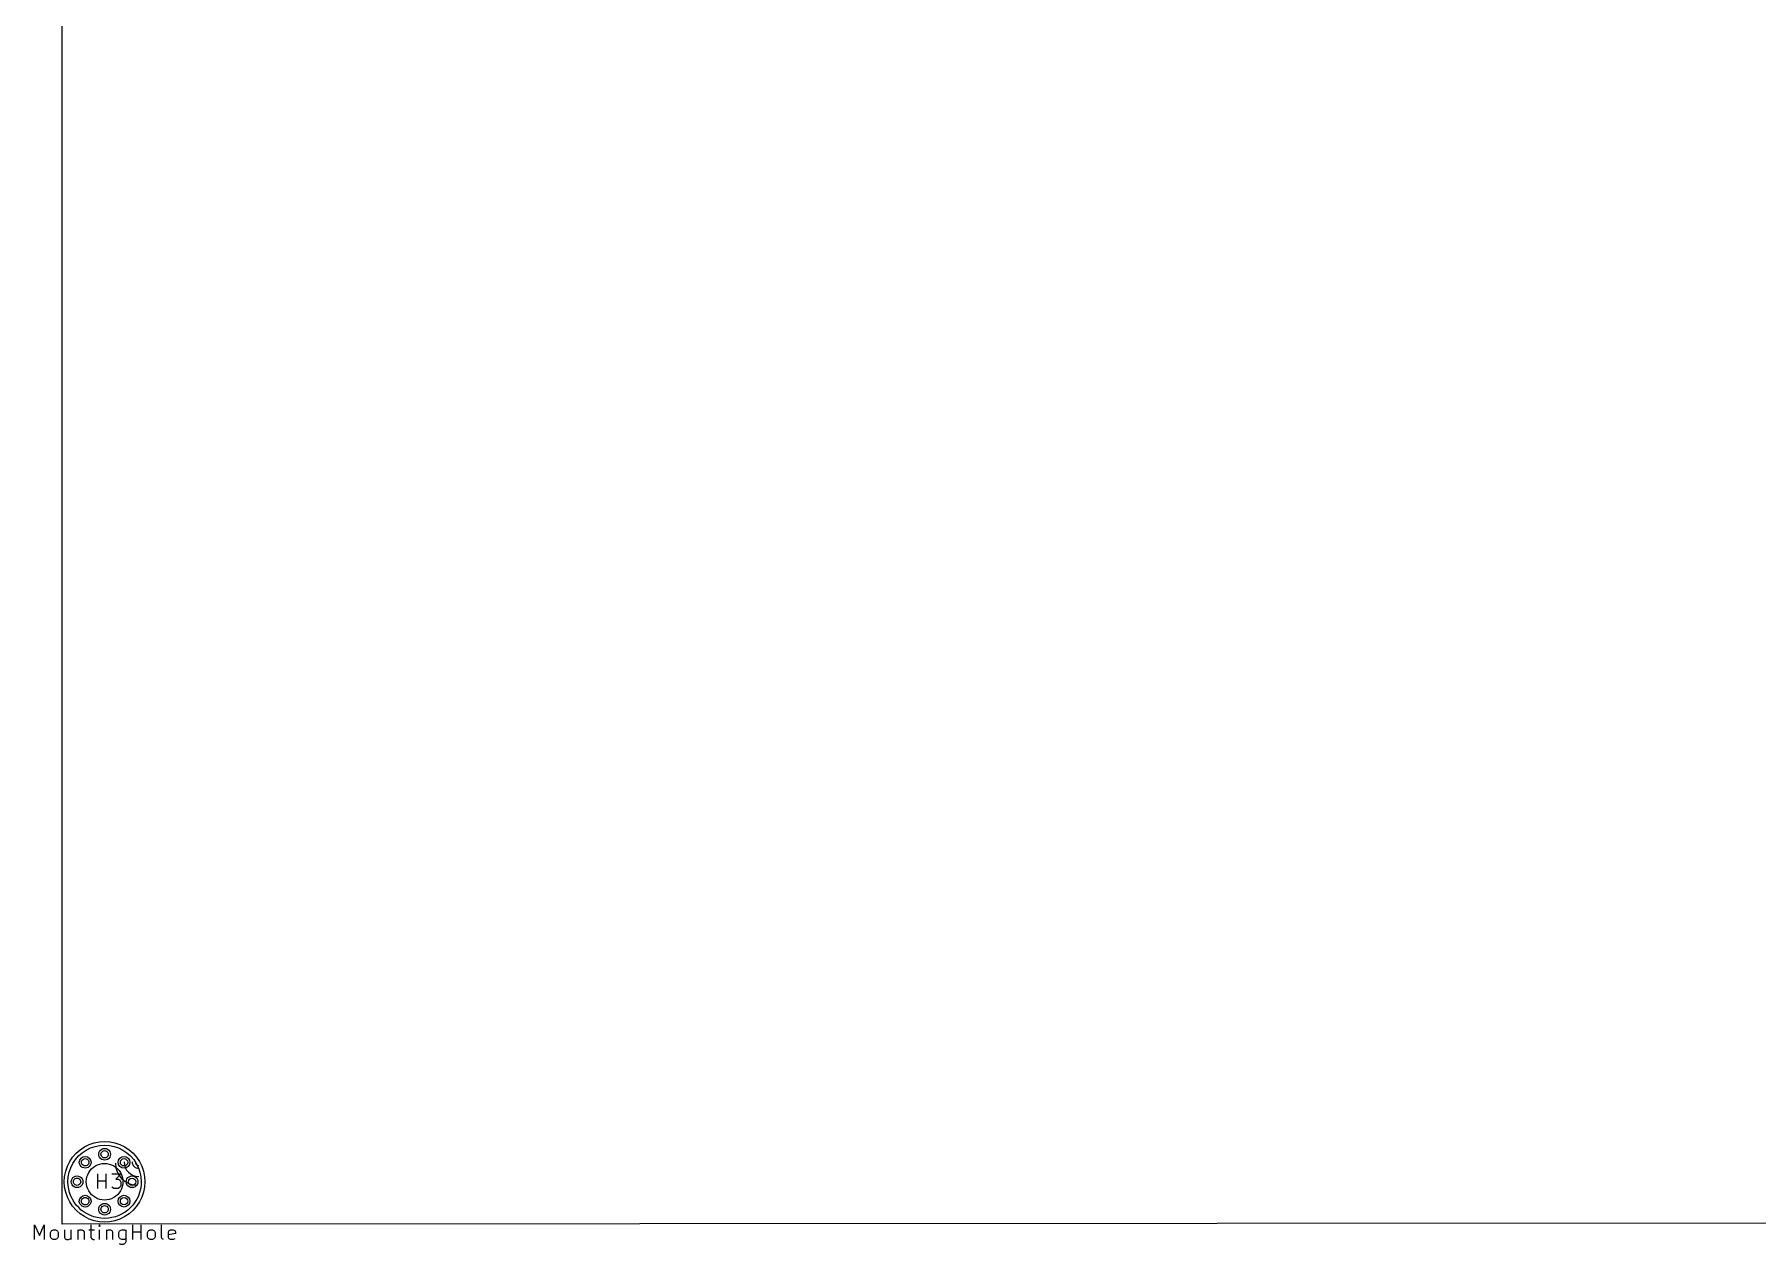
# Model space of a CAD drawing. Extents: x 0 to 235, y -164 to 2.
# Drawn here: x 0.3 to 117.9, y -163.6 to -81 of the extents above; entities that cross this region are included whole.
import ezdxf

# ---------------------------------------------------------------- set-up
doc = ezdxf.new("R2010")
doc.units = 0
doc.layers.get('0').update_dxf_attribs({"linetype": 'CONTINUOUS'})

msp = doc.modelspace()

# ---------------------------------------------------------------- linework, layer by layer
at = {"color": 7}
for p, q in [((2.20726, -162.210069), (2.20726, -0.208869)), ((5.348821, -157.450109), (5.348821, -157.450109)), ((5.348821, -157.450109), (5.348821, -157.450109)), ((5.498821, -157.450109), (5.498821, -157.450109)), ((5.498821, -157.450109), (5.498821, -157.450109)), ((5.498821, -157.450109), (5.498821, -157.450109)), ((5.498821, -157.450109), (5.498821, -157.450109)), ((4.022992, -157.999257), (4.022992, -157.999257)), ((4.022992, -157.999257), (4.022992, -157.999257)), ((4.172991, -157.999257), (4.172991, -157.999257)), ((4.172991, -157.999257), (4.172991, -157.999257)), ((4.172991, -157.999257), (4.172991, -157.999257)), ((4.172991, -157.999257), (4.172991, -157.999257)), ((6.674625, -157.999257), (6.674625, -157.999257)), ((6.674625, -157.999257), (6.674625, -157.999257)), ((6.824624, -157.999257), (6.824624, -157.999257)), ((6.824624, -157.999257), (6.824624, -157.999257)), ((6.824624, -157.999257), (6.824624, -157.999257)), ((6.824624, -157.999257), (6.824624, -157.999257)), ((3.473819, -159.325137), (3.473819, -159.325137)), ((3.473819, -159.325137), (3.473819, -159.325137)), ((3.623818, -159.325137), (3.623818, -159.325137)), ((3.623818, -159.325137), (3.623818, -159.325137)), ((3.623818, -159.325137), (3.623818, -159.325137)), ((3.623818, -159.325137), (3.623818, -159.325137)), ((4.6355, -159.776749), (4.6355, -158.775989)), ((4.6355, -159.253509), (5.207, -159.253509)), ((5.207, -159.776749), (5.207, -158.775989)), ((5.588, -158.775989), (6.20776, -158.775989)), ((5.63626, -159.728489), (5.588, -159.680229)), ((5.73024, -159.776749), (5.63626, -159.728489)), ((6.01726, -159.776749), (5.73024, -159.776749)), ((6.20776, -158.775989), (5.87248, -159.156989)), ((5.87248, -159.156989), (6.01726, -159.156989)), ((6.01726, -159.156989), (6.11124, -159.205249)), ((6.11124, -159.728489), (6.01726, -159.776749)), ((6.11124, -159.205249), (6.1595, -159.253509)), ((6.1595, -159.680229), (6.11124, -159.728489)), ((6.1595, -159.253509), (6.20776, -159.347489)), ((6.20776, -159.586249), (6.1595, -159.680229)), ((6.20776, -159.347489), (6.20776, -159.586249)), ((6.348821, -159.325137), (6.348821, -159.325137)), ((6.348821, -159.325137), (6.348821, -159.325137)), ((7.223799, -159.325137), (7.223799, -159.325137)), ((7.223799, -159.325137), (7.223799, -159.325137)), ((7.373798, -159.325137), (7.373798, -159.325137)), ((7.373798, -159.325137), (7.373798, -159.325137)), ((7.373798, -159.325137), (7.373798, -159.325137)), ((7.373798, -159.325137), (7.373798, -159.325137)), ((7.598821, -159.325137), (7.598821, -159.325137)), ((7.598821, -159.325137), (7.598821, -159.325137)), ((7.598821, -159.325137), (7.598821, -159.325137)), ((7.598821, -159.325137), (7.598821, -159.325137)), ((7.598821, -159.325137), (7.598821, -159.325137)), ((7.848829, -159.325137), (7.848829, -159.325137)), ((4.022992, -160.651017), (4.022992, -160.651017)), ((4.022992, -160.651017), (4.022992, -160.651017)), ((4.172991, -160.651017), (4.172991, -160.651017)), ((4.172991, -160.651017), (4.172991, -160.651017)), ((4.172991, -160.651017), (4.172991, -160.651017)), ((4.172991, -160.651017), (4.172991, -160.651017)), ((6.674625, -160.651017), (6.674625, -160.651017)), ((6.674625, -160.651017), (6.674625, -160.651017)), ((6.824624, -160.651017), (6.824624, -160.651017)), ((6.824624, -160.651017), (6.824624, -160.651017)), ((6.824624, -160.651017), (6.824624, -160.651017)), ((6.824624, -160.651017), (6.824624, -160.651017)), ((233.50728, -162.111009), (2.20726, -162.210069)), ((5.348821, -161.200165), (5.348821, -161.200165)), ((5.348821, -161.200165), (5.348821, -161.200165)), ((5.498821, -161.200165), (5.498821, -161.200165)), ((5.498821, -161.200165), (5.498821, -161.200165)), ((5.498821, -161.200165), (5.498821, -161.200165)), ((5.498821, -161.200165), (5.498821, -161.200165)), ((0.31242, -163.276869), (0.31242, -162.276109)), ((0.31242, -162.276109), (0.64516, -162.989849)), ((0.64516, -162.989849), (0.9779, -162.276109)), ((0.9779, -162.276109), (0.9779, -163.276869)), ((1.40716, -162.799349), (1.45542, -162.705369)), ((1.40716, -163.086369), (1.40716, -162.799349)), ((1.45542, -163.180349), (1.40716, -163.086369)), ((1.45542, -162.705369), (1.50114, -162.657109)), ((1.50114, -163.228609), (1.45542, -163.180349)), ((1.50114, -162.657109), (1.59766, -162.608849)), ((1.59766, -163.276869), (1.50114, -163.228609)), ((1.59766, -162.608849), (1.7399, -162.608849)), ((1.7399, -163.276869), (1.59766, -163.276869)), ((1.7399, -162.608849), (1.83642, -162.657109)), ((1.83642, -163.228609), (1.7399, -163.276869)), ((1.83642, -162.657109), (1.88214, -162.705369)), ((1.88214, -163.180349), (1.83642, -163.228609)), ((1.88214, -162.705369), (1.9304, -162.799349)), ((1.9304, -163.086369), (1.88214, -163.180349)), ((1.9304, -162.799349), (1.9304, -163.086369)), ((2.35966, -162.608849), (2.35966, -163.132089)), ((2.35966, -163.132089), (2.40792, -163.228609)), ((2.40792, -163.228609), (2.5019, -163.276869)), ((2.5019, -163.276869), (2.64414, -163.276869)), ((2.64414, -163.276869), (2.74066, -163.228609)), ((2.74066, -163.228609), (2.78892, -163.180349)), ((2.78892, -162.608849), (2.78892, -163.276869)), ((3.2639, -162.608849), (3.2639, -163.276869)), ((3.2639, -162.705369), (3.31216, -162.657109)), ((3.31216, -162.657109), (3.40614, -162.608849)), ((3.40614, -162.608849), (3.55092, -162.608849)), ((3.55092, -162.608849), (3.6449, -162.657109)), ((3.6449, -162.657109), (3.69316, -162.753629)), ((3.69316, -162.753629), (3.69316, -163.276869)), ((4.0259, -162.608849), (4.4069, -162.608849)), ((4.16814, -162.276109), (4.16814, -163.132089)), ((4.16814, -163.132089), (4.2164, -163.228609)), ((4.2164, -163.228609), (4.31292, -163.276869)), ((4.31292, -163.276869), (4.4069, -163.276869)), ((4.73964, -162.276109), (4.69392, -162.324369)), ((4.69392, -162.324369), (4.73964, -162.372629)), ((4.7879, -162.324369), (4.73964, -162.276109)), ((4.73964, -162.276109), (4.73964, -162.372629)), ((4.73964, -162.372629), (4.7879, -162.324369)), ((4.73964, -163.276869), (4.73964, -162.608849)), ((5.21716, -162.608849), (5.21716, -163.276869)), ((5.21716, -162.705369), (5.26542, -162.657109)), ((5.26542, -162.657109), (5.3594, -162.608849)), ((5.3594, -162.608849), (5.50164, -162.608849)), ((5.50164, -162.608849), (5.59816, -162.657109)), ((5.59816, -162.657109), (5.64642, -162.753629)), ((5.64642, -162.753629), (5.64642, -163.276869)), ((6.07314, -162.799349), (6.1214, -162.705369)), ((6.07314, -163.086369), (6.07314, -162.799349)), ((6.1214, -163.180349), (6.07314, -163.086369)), ((6.1214, -162.705369), (6.16966, -162.657109)), ((6.16966, -163.228609), (6.1214, -163.180349)), ((6.16966, -162.657109), (6.26364, -162.608849)), ((6.26364, -163.276869), (6.16966, -163.228609)), ((6.26364, -162.608849), (6.45414, -162.608849)), ((6.45414, -163.276869), (6.26364, -163.276869)), ((6.45414, -162.608849), (6.55066, -162.657109)), ((6.55066, -163.228609), (6.45414, -163.276869)), ((6.55066, -163.419109), (6.5024, -163.513089)), ((6.55066, -162.608849), (6.55066, -163.419109)), ((7.02564, -163.276869), (7.02564, -162.276109)), ((7.02564, -162.753629), (7.59714, -162.753629)), ((7.59714, -163.276869), (7.59714, -162.276109)), ((8.0264, -162.799349), (8.07466, -162.705369)), ((8.0264, -163.086369), (8.0264, -162.799349)), ((8.07466, -163.180349), (8.0264, -163.086369)), ((8.07466, -162.705369), (8.12038, -162.657109)), ((8.12038, -163.228609), (8.07466, -163.180349)), ((8.12038, -162.657109), (8.2169, -162.608849)), ((8.2169, -163.276869), (8.12038, -163.228609)), ((8.2169, -162.608849), (8.35914, -162.608849)), ((8.35914, -163.276869), (8.2169, -163.276869)), ((8.35914, -162.608849), (8.45566, -162.657109)), ((8.45566, -163.228609), (8.35914, -163.276869)), ((8.45566, -162.657109), (8.50138, -162.705369)), ((8.50138, -163.180349), (8.45566, -163.228609)), ((8.50138, -162.705369), (8.54964, -162.799349)), ((8.54964, -163.086369), (8.50138, -163.180349)), ((8.54964, -162.799349), (8.54964, -163.086369)), ((8.9789, -163.132089), (8.9789, -162.276109)), ((9.02716, -163.228609), (8.9789, -163.132089)), ((9.12114, -163.276869), (9.02716, -163.228609)), ((9.45388, -162.753629), (9.50214, -162.657109)), ((9.45388, -163.132089), (9.45388, -162.753629)), ((9.9314, -162.847609), (9.45388, -162.944129)), ((9.50214, -163.228609), (9.45388, -163.132089)), ((9.50214, -162.657109), (9.59866, -162.608849)), ((9.59866, -163.276869), (9.50214, -163.228609)), ((9.59866, -162.608849), (9.78916, -162.608849)), ((9.78916, -163.276869), (9.59866, -163.276869)), ((9.78916, -162.608849), (9.88314, -162.657109)), ((9.88314, -163.228609), (9.78916, -163.276869)), ((9.88314, -162.657109), (9.9314, -162.753629)), ((9.9314, -162.753629), (9.9314, -162.847609)), ((6.21538, -163.609609), (6.1214, -163.561349)), ((6.36016, -163.609609), (6.21538, -163.609609)), ((6.45414, -163.561349), (6.36016, -163.609609)), ((6.5024, -163.513089), (6.45414, -163.561349))]:
    msp.add_line(p, q, dxfattribs=at)
for points in [[(2.348814, -159.325137), (2.348814, -158.342654), (2.872963, -157.434803), (3.723818, -156.943561)], [(2.598821, -159.325137), (2.598821, -158.431973), (3.075319, -157.606656), (3.848821, -157.160074)], [(2.598821, -159.325137), (2.598821, -158.431973), (3.075319, -157.606656), (3.848821, -157.160074)], [(2.598821, -159.325137), (2.598821, -158.431973), (3.075319, -157.606656), (3.848821, -157.160074)], [(2.598821, -159.325137), (2.598821, -158.431973), (3.075319, -157.606656), (3.848821, -157.160074)], [(2.598821, -159.325137), (2.598821, -158.431973), (3.075319, -157.606656), (3.848821, -157.160074)], [(3.723818, -156.943561), (4.574673, -156.45232), (5.62297, -156.45232), (6.473825, -156.943561)], [(3.848821, -157.160074), (4.622324, -156.713492), (5.575319, -156.713492), (6.348821, -157.160074)], [(3.848821, -157.160074), (4.622324, -156.713492), (5.575319, -156.713492), (6.348821, -157.160074)], [(3.848821, -157.160074), (4.622324, -156.713492), (5.575319, -156.713492), (6.348821, -157.160074)], [(3.848821, -157.160074), (4.622324, -156.713492), (5.575319, -156.713492), (6.348821, -157.160074)], [(3.848821, -157.160074), (4.622324, -156.713492), (5.575319, -156.713492), (6.348821, -157.160074)], [(4.698822, -157.450109), (4.698822, -157.307203), (4.775062, -157.175153), (4.898822, -157.1037)], [(4.698822, -157.450109), (4.698822, -157.307203), (4.775062, -157.175153), (4.898822, -157.1037)], [(4.698822, -157.450109), (4.698822, -157.307203), (4.775062, -157.175153), (4.898822, -157.1037)], [(4.698822, -157.450109), (4.698822, -157.307203), (4.775062, -157.175153), (4.898822, -157.1037)], [(4.898822, -157.796519), (4.775062, -157.725066), (4.698822, -157.593015), (4.698822, -157.450109)], [(4.898822, -157.796519), (4.775062, -157.725066), (4.698822, -157.593015), (4.698822, -157.450109)], [(4.898822, -157.796519), (4.775062, -157.725066), (4.698822, -157.593015), (4.698822, -157.450109)], [(4.898822, -157.796519), (4.775062, -157.725066), (4.698822, -157.593015), (4.698822, -157.450109)], [(4.848821, -157.450109), (4.848821, -157.360793), (4.896471, -157.278261), (4.973821, -157.233603)], [(4.848821, -157.450109), (4.848821, -157.360793), (4.896471, -157.278261), (4.973821, -157.233603)], [(4.973821, -157.666616), (4.896471, -157.621957), (4.848821, -157.539426), (4.848821, -157.450109)], [(4.973821, -157.666616), (4.896471, -157.621957), (4.848821, -157.539426), (4.848821, -157.450109)], [(4.898822, -157.1037), (5.022582, -157.032247), (5.175061, -157.032247), (5.298821, -157.1037)], [(4.898822, -157.1037), (5.022582, -157.032247), (5.175061, -157.032247), (5.298821, -157.1037)], [(4.898822, -157.1037), (5.022582, -157.032247), (5.175061, -157.032247), (5.298821, -157.1037)], [(4.898822, -157.1037), (5.022582, -157.032247), (5.175061, -157.032247), (5.298821, -157.1037)], [(4.973821, -157.233603), (5.051172, -157.188945), (5.146471, -157.188945), (5.223821, -157.233603)], [(4.973821, -157.233603), (5.051172, -157.188945), (5.146471, -157.188945), (5.223821, -157.233603)], [(5.223821, -157.233603), (5.301172, -157.278261), (5.348821, -157.360793), (5.348821, -157.450109)], [(5.223821, -157.233603), (5.301172, -157.278261), (5.348821, -157.360793), (5.348821, -157.450109)], [(5.348821, -157.450109), (5.348821, -157.539426), (5.301172, -157.621957), (5.223821, -157.666616)], [(5.348821, -157.450109), (5.348821, -157.539426), (5.301172, -157.621957), (5.223821, -157.666616)], [(5.298821, -157.1037), (5.422581, -157.175153), (5.498821, -157.307203), (5.498821, -157.450109)], [(5.298821, -157.1037), (5.422581, -157.175153), (5.498821, -157.307203), (5.498821, -157.450109)], [(5.298821, -157.1037), (5.422581, -157.175153), (5.498821, -157.307203), (5.498821, -157.450109)], [(5.298821, -157.1037), (5.422581, -157.175153), (5.498821, -157.307203), (5.498821, -157.450109)], [(5.498821, -157.450109), (5.498821, -157.593015), (5.422581, -157.725066), (5.298821, -157.796519)], [(5.498821, -157.450109), (5.498821, -157.593015), (5.422581, -157.725066), (5.298821, -157.796519)], [(5.498821, -157.450109), (5.498821, -157.593015), (5.422581, -157.725066), (5.298821, -157.796519)], [(5.498821, -157.450109), (5.498821, -157.593015), (5.422581, -157.725066), (5.298821, -157.796519)], [(6.348821, -157.160074), (7.122324, -157.606656), (7.598821, -158.431973), (7.598821, -159.325137)], [(6.348821, -157.160074), (7.122324, -157.606656), (7.598821, -158.431973), (7.598821, -159.325137)], [(6.348821, -157.160074), (7.122324, -157.606656), (7.598821, -158.431973), (7.598821, -159.325137)], [(6.348821, -157.160074), (7.122324, -157.606656), (7.598821, -158.431973), (7.598821, -159.325137)], [(6.348821, -157.160074), (7.122324, -157.606656), (7.598821, -158.431973), (7.598821, -159.325137)], [(6.473825, -156.943561), (7.32468, -157.434803), (7.848829, -158.342654), (7.848829, -159.325137)], [(3.372993, -157.999257), (3.372993, -157.778344), (3.552079, -157.599258), (3.772992, -157.599258)], [(3.372993, -157.999257), (3.372993, -157.778344), (3.552079, -157.599258), (3.772992, -157.599258)], [(3.372993, -157.999257), (3.372993, -157.778344), (3.552079, -157.599258), (3.772992, -157.599258)], [(3.372993, -157.999257), (3.372993, -157.778344), (3.552079, -157.599258), (3.772992, -157.599258)], [(3.572993, -158.345667), (3.449232, -158.274214), (3.372993, -158.142163), (3.372993, -157.999257)], [(3.572993, -158.345667), (3.449232, -158.274214), (3.372993, -158.142163), (3.372993, -157.999257)], [(3.572993, -158.345667), (3.449232, -158.274214), (3.372993, -158.142163), (3.372993, -157.999257)], [(3.572993, -158.345667), (3.449232, -158.274214), (3.372993, -158.142163), (3.372993, -157.999257)], [(3.522992, -157.999257), (3.522992, -157.909941), (3.570642, -157.827409), (3.647992, -157.782751)], [(3.522992, -157.999257), (3.522992, -157.909941), (3.570642, -157.827409), (3.647992, -157.782751)], [(3.647992, -158.215764), (3.570642, -158.171105), (3.522992, -158.088574), (3.522992, -157.999257)], [(3.647992, -158.215764), (3.570642, -158.171105), (3.522992, -158.088574), (3.522992, -157.999257)], [(3.972992, -158.345667), (3.849232, -158.41712), (3.696753, -158.41712), (3.572993, -158.345667)], [(3.972992, -158.345667), (3.849232, -158.41712), (3.696753, -158.41712), (3.572993, -158.345667)], [(3.972992, -158.345667), (3.849232, -158.41712), (3.696753, -158.41712), (3.572993, -158.345667)], [(3.972992, -158.345667), (3.849232, -158.41712), (3.696753, -158.41712), (3.572993, -158.345667)], [(3.647992, -157.782751), (3.725342, -157.738093), (3.820642, -157.738093), (3.897992, -157.782751)], [(3.647992, -157.782751), (3.725342, -157.738093), (3.820642, -157.738093), (3.897992, -157.782751)], [(3.897992, -158.215764), (3.820642, -158.260422), (3.725342, -158.260422), (3.647992, -158.215764)], [(3.897992, -158.215764), (3.820642, -158.260422), (3.725342, -158.260422), (3.647992, -158.215764)], [(3.772992, -157.599258), (3.993906, -157.599258), (4.172991, -157.778344), (4.172991, -157.999257)], [(3.772992, -157.599258), (3.993906, -157.599258), (4.172991, -157.778344), (4.172991, -157.999257)], [(3.772992, -157.599258), (3.993906, -157.599258), (4.172991, -157.778344), (4.172991, -157.999257)], [(3.772992, -157.599258), (3.993906, -157.599258), (4.172991, -157.778344), (4.172991, -157.999257)], [(3.848821, -159.325137), (3.848821, -158.878555), (4.08707, -158.465896), (4.473821, -158.242605)], [(3.848821, -159.325137), (3.848821, -158.878555), (4.08707, -158.465896), (4.473821, -158.242605)], [(3.897992, -157.782751), (3.975342, -157.827409), (4.022992, -157.909941), (4.022992, -157.999257)], [(3.897992, -157.782751), (3.975342, -157.827409), (4.022992, -157.909941), (4.022992, -157.999257)], [(4.022992, -157.999257), (4.022992, -158.088574), (3.975342, -158.171105), (3.897992, -158.215764)], [(4.022992, -157.999257), (4.022992, -158.088574), (3.975342, -158.171105), (3.897992, -158.215764)], [(4.172991, -157.999257), (4.172991, -158.142163), (4.096752, -158.274214), (3.972992, -158.345667)], [(4.172991, -157.999257), (4.172991, -158.142163), (4.096752, -158.274214), (3.972992, -158.345667)], [(4.172991, -157.999257), (4.172991, -158.142163), (4.096752, -158.274214), (3.972992, -158.345667)], [(4.172991, -157.999257), (4.172991, -158.142163), (4.096752, -158.274214), (3.972992, -158.345667)], [(4.473821, -158.242605), (4.860573, -158.019314), (5.33707, -158.019314), (5.723821, -158.242605)], [(4.473821, -158.242605), (4.860573, -158.019314), (5.33707, -158.019314), (5.723821, -158.242605)], [(5.298821, -157.796519), (5.175061, -157.867972), (5.022582, -157.867972), (4.898822, -157.796519)], [(5.298821, -157.796519), (5.175061, -157.867972), (5.022582, -157.867972), (4.898822, -157.796519)], [(5.298821, -157.796519), (5.175061, -157.867972), (5.022582, -157.867972), (4.898822, -157.796519)], [(5.298821, -157.796519), (5.175061, -157.867972), (5.022582, -157.867972), (4.898822, -157.796519)], [(5.223821, -157.666616), (5.146471, -157.711274), (5.051172, -157.711274), (4.973821, -157.666616)], [(5.223821, -157.666616), (5.146471, -157.711274), (5.051172, -157.711274), (4.973821, -157.666616)], [(5.723821, -158.242605), (6.110573, -158.465896), (6.348821, -158.878555), (6.348821, -159.325137)], [(5.723821, -158.242605), (6.110573, -158.465896), (6.348821, -158.878555), (6.348821, -159.325137)], [(5.832805, -158.066567), (5.832877, -158.894943), (6.504427, -159.566436), (7.332802, -159.566437)], [(6.024626, -157.999257), (6.024626, -157.778344), (6.203712, -157.599258), (6.424625, -157.599258)], [(6.024626, -157.999257), (6.024626, -157.778344), (6.203712, -157.599258), (6.424625, -157.599258)], [(6.024626, -157.999257), (6.024626, -157.778344), (6.203712, -157.599258), (6.424625, -157.599258)], [(6.024626, -157.999257), (6.024626, -157.778344), (6.203712, -157.599258), (6.424625, -157.599258)], [(6.424625, -158.399256), (6.203712, -158.399256), (6.024626, -158.220171), (6.024626, -157.999257)], [(6.424625, -158.399256), (6.203712, -158.399256), (6.024626, -158.220171), (6.024626, -157.999257)], [(6.424625, -158.399256), (6.203712, -158.399256), (6.024626, -158.220171), (6.024626, -157.999257)], [(6.424625, -158.399256), (6.203712, -158.399256), (6.024626, -158.220171), (6.024626, -157.999257)], [(6.174625, -157.999257), (6.174625, -157.861186), (6.286554, -157.749257), (6.424625, -157.749257)], [(6.174625, -157.999257), (6.174625, -157.861186), (6.286554, -157.749257), (6.424625, -157.749257)], [(6.424625, -158.249257), (6.286554, -158.249257), (6.174625, -158.137328), (6.174625, -157.999257)], [(6.424625, -158.249257), (6.286554, -158.249257), (6.174625, -158.137328), (6.174625, -157.999257)], [(6.424625, -157.599258), (6.645539, -157.599258), (6.824624, -157.778344), (6.824624, -157.999257)], [(6.424625, -157.599258), (6.645539, -157.599258), (6.824624, -157.778344), (6.824624, -157.999257)], [(6.424625, -157.599258), (6.645539, -157.599258), (6.824624, -157.778344), (6.824624, -157.999257)], [(6.424625, -157.599258), (6.645539, -157.599258), (6.824624, -157.778344), (6.824624, -157.999257)], [(6.424625, -157.749257), (6.562696, -157.749257), (6.674625, -157.861186), (6.674625, -157.999257)], [(6.424625, -157.749257), (6.562696, -157.749257), (6.674625, -157.861186), (6.674625, -157.999257)], [(6.824624, -157.999257), (6.824624, -158.220171), (6.645539, -158.399256), (6.424625, -158.399256)], [(6.824624, -157.999257), (6.824624, -158.220171), (6.645539, -158.399256), (6.424625, -158.399256)], [(6.674625, -157.999257), (6.674625, -158.137328), (6.562696, -158.249257), (6.424625, -158.249257)], [(6.824624, -157.999257), (6.824624, -158.220171), (6.645539, -158.399256), (6.424625, -158.399256)], [(6.674625, -157.999257), (6.674625, -158.137328), (6.562696, -158.249257), (6.424625, -158.249257)], [(6.824624, -157.999257), (6.824624, -158.220171), (6.645539, -158.399256), (6.424625, -158.399256)], [(6.432804, -157.966491), (6.432805, -158.518774), (6.880519, -158.966488), (7.432802, -158.966489)], [(6.980936, -157.966491), (6.980932, -158.086335), (7.028538, -158.201271), (7.11328, -158.286013)], [(7.11328, -158.286013), (7.198022, -158.370755), (7.312958, -158.418361), (7.432802, -158.418357)], [(7.18246, -157.966491), (7.182538, -158.104694), (7.294599, -158.216687), (7.432802, -158.216681)], [(3.723818, -161.706713), (2.872963, -161.215472), (2.348814, -160.30762), (2.348814, -159.325137)], [(5.098821, -161.825137), (3.71811, -161.825137), (2.598821, -160.705849), (2.598821, -159.325137)], [(5.098821, -161.825137), (3.71811, -161.825137), (2.598821, -160.705849), (2.598821, -159.325137)], [(5.098821, -161.825137), (3.71811, -161.825137), (2.598821, -160.705849), (2.598821, -159.325137)], [(5.098821, -161.825137), (3.71811, -161.825137), (2.598821, -160.705849), (2.598821, -159.325137)], [(5.098821, -161.825137), (3.71811, -161.825137), (2.598821, -160.705849), (2.598821, -159.325137)], [(2.82382, -159.325137), (2.82382, -159.182231), (2.900059, -159.050181), (3.023819, -158.978728)], [(2.82382, -159.325137), (2.82382, -159.182231), (2.900059, -159.050181), (3.023819, -158.978728)], [(2.82382, -159.325137), (2.82382, -159.182231), (2.900059, -159.050181), (3.023819, -158.978728)], [(2.82382, -159.325137), (2.82382, -159.182231), (2.900059, -159.050181), (3.023819, -158.978728)], [(3.023819, -159.671547), (2.900059, -159.600094), (2.82382, -159.468043), (2.82382, -159.325137)], [(3.023819, -159.671547), (2.900059, -159.600094), (2.82382, -159.468043), (2.82382, -159.325137)], [(3.023819, -159.671547), (2.900059, -159.600094), (2.82382, -159.468043), (2.82382, -159.325137)], [(3.023819, -159.671547), (2.900059, -159.600094), (2.82382, -159.468043), (2.82382, -159.325137)], [(2.973819, -159.325137), (2.973819, -159.235821), (3.021469, -159.153289), (3.098819, -159.108631)], [(2.973819, -159.325137), (2.973819, -159.235821), (3.021469, -159.153289), (3.098819, -159.108631)], [(3.098819, -159.541644), (3.021469, -159.496985), (2.973819, -159.414454), (2.973819, -159.325137)], [(3.098819, -159.541644), (3.021469, -159.496985), (2.973819, -159.414454), (2.973819, -159.325137)], [(3.023819, -158.978728), (3.147579, -158.907275), (3.300058, -158.907275), (3.423818, -158.978728)], [(3.023819, -158.978728), (3.147579, -158.907275), (3.300058, -158.907275), (3.423818, -158.978728)], [(3.023819, -158.978728), (3.147579, -158.907275), (3.300058, -158.907275), (3.423818, -158.978728)], [(3.023819, -158.978728), (3.147579, -158.907275), (3.300058, -158.907275), (3.423818, -158.978728)], [(3.423818, -159.671547), (3.300058, -159.743), (3.147579, -159.743), (3.023819, -159.671547)], [(3.423818, -159.671547), (3.300058, -159.743), (3.147579, -159.743), (3.023819, -159.671547)], [(3.423818, -159.671547), (3.300058, -159.743), (3.147579, -159.743), (3.023819, -159.671547)], [(3.423818, -159.671547), (3.300058, -159.743), (3.147579, -159.743), (3.023819, -159.671547)], [(3.098819, -159.108631), (3.176169, -159.063973), (3.271469, -159.063973), (3.348819, -159.108631)], [(3.098819, -159.108631), (3.176169, -159.063973), (3.271469, -159.063973), (3.348819, -159.108631)], [(3.348819, -159.541644), (3.271469, -159.586302), (3.176169, -159.586302), (3.098819, -159.541644)], [(3.348819, -159.541644), (3.271469, -159.586302), (3.176169, -159.586302), (3.098819, -159.541644)], [(3.348819, -159.108631), (3.426169, -159.153289), (3.473819, -159.235821), (3.473819, -159.325137)], [(3.348819, -159.108631), (3.426169, -159.153289), (3.473819, -159.235821), (3.473819, -159.325137)], [(3.473819, -159.325137), (3.473819, -159.414454), (3.426169, -159.496985), (3.348819, -159.541644)], [(3.473819, -159.325137), (3.473819, -159.414454), (3.426169, -159.496985), (3.348819, -159.541644)], [(3.423818, -158.978728), (3.547579, -159.050181), (3.623818, -159.182231), (3.623818, -159.325137)], [(3.423818, -158.978728), (3.547579, -159.050181), (3.623818, -159.182231), (3.623818, -159.325137)], [(3.423818, -158.978728), (3.547579, -159.050181), (3.623818, -159.182231), (3.623818, -159.325137)], [(3.423818, -158.978728), (3.547579, -159.050181), (3.623818, -159.182231), (3.623818, -159.325137)], [(3.623818, -159.325137), (3.623818, -159.468043), (3.547579, -159.600094), (3.423818, -159.671547)], [(3.623818, -159.325137), (3.623818, -159.468043), (3.547579, -159.600094), (3.423818, -159.671547)], [(3.623818, -159.325137), (3.623818, -159.468043), (3.547579, -159.600094), (3.423818, -159.671547)], [(3.623818, -159.325137), (3.623818, -159.468043), (3.547579, -159.600094), (3.423818, -159.671547)], [(4.473821, -160.407669), (4.08707, -160.184378), (3.848821, -159.771719), (3.848821, -159.325137)], [(4.473821, -160.407669), (4.08707, -160.184378), (3.848821, -159.771719), (3.848821, -159.325137)], [(7.598821, -159.325137), (7.598821, -160.705849), (6.479533, -161.825137), (5.098821, -161.825137)], [(7.598821, -159.325137), (7.598821, -160.705849), (6.479533, -161.825137), (5.098821, -161.825137)], [(7.598821, -159.325137), (7.598821, -160.705849), (6.479533, -161.825137), (5.098821, -161.825137)], [(7.598821, -159.325137), (7.598821, -160.705849), (6.479533, -161.825137), (5.098821, -161.825137)], [(7.598821, -159.325137), (7.598821, -160.705849), (6.479533, -161.825137), (5.098821, -161.825137)], [(6.348821, -159.325137), (6.348821, -159.771719), (6.110573, -160.184378), (5.723821, -160.407669)], [(6.348821, -159.325137), (6.348821, -159.771719), (6.110573, -160.184378), (5.723821, -160.407669)], [(7.848829, -159.325137), (7.848829, -160.30762), (7.32468, -161.215472), (6.473825, -161.706713)], [(6.573799, -159.325137), (6.573799, -159.182231), (6.650039, -159.050181), (6.773799, -158.978728)], [(6.573799, -159.325137), (6.573799, -159.182231), (6.650039, -159.050181), (6.773799, -158.978728)], [(6.573799, -159.325137), (6.573799, -159.182231), (6.650039, -159.050181), (6.773799, -158.978728)], [(6.573799, -159.325137), (6.573799, -159.182231), (6.650039, -159.050181), (6.773799, -158.978728)], [(6.773799, -159.671547), (6.650039, -159.600094), (6.573799, -159.468043), (6.573799, -159.325137)], [(6.773799, -159.671547), (6.650039, -159.600094), (6.573799, -159.468043), (6.573799, -159.325137)], [(6.773799, -159.671547), (6.650039, -159.600094), (6.573799, -159.468043), (6.573799, -159.325137)], [(6.773799, -159.671547), (6.650039, -159.600094), (6.573799, -159.468043), (6.573799, -159.325137)], [(6.723799, -159.325137), (6.723799, -159.187066), (6.835727, -159.075137), (6.973799, -159.075137)], [(6.723799, -159.325137), (6.723799, -159.187066), (6.835727, -159.075137), (6.973799, -159.075137)], [(6.973799, -159.575137), (6.835727, -159.575137), (6.723799, -159.463208), (6.723799, -159.325137)], [(6.973799, -159.575137), (6.835727, -159.575137), (6.723799, -159.463208), (6.723799, -159.325137)], [(6.773799, -158.978728), (6.897559, -158.907275), (7.050038, -158.907275), (7.173798, -158.978728)], [(6.773799, -158.978728), (6.897559, -158.907275), (7.050038, -158.907275), (7.173798, -158.978728)], [(6.773799, -158.978728), (6.897559, -158.907275), (7.050038, -158.907275), (7.173798, -158.978728)], [(6.773799, -158.978728), (6.897559, -158.907275), (7.050038, -158.907275), (7.173798, -158.978728)], [(7.173798, -159.671547), (7.050038, -159.743), (6.897559, -159.743), (6.773799, -159.671547)], [(7.173798, -159.671547), (7.050038, -159.743), (6.897559, -159.743), (6.773799, -159.671547)], [(7.173798, -159.671547), (7.050038, -159.743), (6.897559, -159.743), (6.773799, -159.671547)], [(7.173798, -159.671547), (7.050038, -159.743), (6.897559, -159.743), (6.773799, -159.671547)], [(6.973799, -159.075137), (7.11187, -159.075137), (7.223799, -159.187066), (7.223799, -159.325137)], [(6.973799, -159.075137), (7.11187, -159.075137), (7.223799, -159.187066), (7.223799, -159.325137)], [(7.223799, -159.325137), (7.223799, -159.463208), (7.11187, -159.575137), (6.973799, -159.575137)], [(7.223799, -159.325137), (7.223799, -159.463208), (7.11187, -159.575137), (6.973799, -159.575137)], [(7.173798, -158.978728), (7.297558, -159.050181), (7.373798, -159.182231), (7.373798, -159.325137)], [(7.173798, -158.978728), (7.297558, -159.050181), (7.373798, -159.182231), (7.373798, -159.325137)], [(7.173798, -158.978728), (7.297558, -159.050181), (7.373798, -159.182231), (7.373798, -159.325137)], [(7.173798, -158.978728), (7.297558, -159.050181), (7.373798, -159.182231), (7.373798, -159.325137)], [(7.373798, -159.325137), (7.373798, -159.468043), (7.297558, -159.600094), (7.173798, -159.671547)], [(7.373798, -159.325137), (7.373798, -159.468043), (7.297558, -159.600094), (7.173798, -159.671547)], [(7.373798, -159.325137), (7.373798, -159.468043), (7.297558, -159.600094), (7.173798, -159.671547)], [(7.373798, -159.325137), (7.373798, -159.468043), (7.297558, -159.600094), (7.173798, -159.671547)], [(3.372993, -160.651017), (3.372993, -160.430104), (3.552079, -160.251018), (3.772992, -160.251018)], [(3.372993, -160.651017), (3.372993, -160.430104), (3.552079, -160.251018), (3.772992, -160.251018)], [(3.372993, -160.651017), (3.372993, -160.430104), (3.552079, -160.251018), (3.772992, -160.251018)], [(3.372993, -160.651017), (3.372993, -160.430104), (3.552079, -160.251018), (3.772992, -160.251018)], [(3.572993, -160.997427), (3.449232, -160.925974), (3.372993, -160.793923), (3.372993, -160.651017)], [(3.572993, -160.997427), (3.449232, -160.925974), (3.372993, -160.793923), (3.372993, -160.651017)], [(3.572993, -160.997427), (3.449232, -160.925974), (3.372993, -160.793923), (3.372993, -160.651017)], [(3.572993, -160.997427), (3.449232, -160.925974), (3.372993, -160.793923), (3.372993, -160.651017)], [(3.522992, -160.651017), (3.522992, -160.561701), (3.570642, -160.479169), (3.647992, -160.434511)], [(3.522992, -160.651017), (3.522992, -160.561701), (3.570642, -160.479169), (3.647992, -160.434511)], [(3.647992, -160.867524), (3.570642, -160.822865), (3.522992, -160.740334), (3.522992, -160.651017)], [(3.647992, -160.867524), (3.570642, -160.822865), (3.522992, -160.740334), (3.522992, -160.651017)], [(3.972992, -160.997427), (3.849232, -161.06888), (3.696753, -161.06888), (3.572993, -160.997427)], [(3.972992, -160.997427), (3.849232, -161.06888), (3.696753, -161.06888), (3.572993, -160.997427)], [(3.972992, -160.997427), (3.849232, -161.06888), (3.696753, -161.06888), (3.572993, -160.997427)], [(3.972992, -160.997427), (3.849232, -161.06888), (3.696753, -161.06888), (3.572993, -160.997427)], [(3.647992, -160.434511), (3.725342, -160.389853), (3.820642, -160.389853), (3.897992, -160.434511)], [(3.647992, -160.434511), (3.725342, -160.389853), (3.820642, -160.389853), (3.897992, -160.434511)], [(3.897992, -160.867524), (3.820642, -160.912182), (3.725342, -160.912182), (3.647992, -160.867524)], [(3.897992, -160.867524), (3.820642, -160.912182), (3.725342, -160.912182), (3.647992, -160.867524)], [(3.772992, -160.251018), (3.993906, -160.251018), (4.172991, -160.430104), (4.172991, -160.651017)], [(3.772992, -160.251018), (3.993906, -160.251018), (4.172991, -160.430104), (4.172991, -160.651017)], [(3.772992, -160.251018), (3.993906, -160.251018), (4.172991, -160.430104), (4.172991, -160.651017)], [(3.772992, -160.251018), (3.993906, -160.251018), (4.172991, -160.430104), (4.172991, -160.651017)], [(3.897992, -160.434511), (3.975342, -160.479169), (4.022992, -160.561701), (4.022992, -160.651017)], [(3.897992, -160.434511), (3.975342, -160.479169), (4.022992, -160.561701), (4.022992, -160.651017)], [(4.022992, -160.651017), (4.022992, -160.740334), (3.975342, -160.822865), (3.897992, -160.867524)], [(4.022992, -160.651017), (4.022992, -160.740334), (3.975342, -160.822865), (3.897992, -160.867524)], [(4.172991, -160.651017), (4.172991, -160.793923), (4.096752, -160.925974), (3.972992, -160.997427)], [(4.172991, -160.651017), (4.172991, -160.793923), (4.096752, -160.925974), (3.972992, -160.997427)], [(4.172991, -160.651017), (4.172991, -160.793923), (4.096752, -160.925974), (3.972992, -160.997427)], [(4.172991, -160.651017), (4.172991, -160.793923), (4.096752, -160.925974), (3.972992, -160.997427)], [(5.723821, -160.407669), (5.33707, -160.63096), (4.860573, -160.63096), (4.473821, -160.407669)], [(5.723821, -160.407669), (5.33707, -160.63096), (4.860573, -160.63096), (4.473821, -160.407669)], [(4.698822, -161.200165), (4.698822, -161.057259), (4.775062, -160.925209), (4.898822, -160.853756)], [(4.698822, -161.200165), (4.698822, -161.057259), (4.775062, -160.925209), (4.898822, -160.853756)], [(4.698822, -161.200165), (4.698822, -161.057259), (4.775062, -160.925209), (4.898822, -160.853756)], [(4.698822, -161.200165), (4.698822, -161.057259), (4.775062, -160.925209), (4.898822, -160.853756)], [(4.848821, -161.200165), (4.848821, -161.110849), (4.896471, -161.028317), (4.973821, -160.983659)], [(4.848821, -161.200165), (4.848821, -161.110849), (4.896471, -161.028317), (4.973821, -160.983659)], [(4.898822, -160.853756), (5.022582, -160.782303), (5.175061, -160.782303), (5.298821, -160.853756)], [(4.898822, -160.853756), (5.022582, -160.782303), (5.175061, -160.782303), (5.298821, -160.853756)], [(4.898822, -160.853756), (5.022582, -160.782303), (5.175061, -160.782303), (5.298821, -160.853756)], [(4.898822, -160.853756), (5.022582, -160.782303), (5.175061, -160.782303), (5.298821, -160.853756)], [(4.973821, -160.983659), (5.051172, -160.939001), (5.146471, -160.939001), (5.223821, -160.983659)], [(4.973821, -160.983659), (5.051172, -160.939001), (5.146471, -160.939001), (5.223821, -160.983659)], [(5.223821, -160.983659), (5.301172, -161.028317), (5.348821, -161.110849), (5.348821, -161.200165)], [(5.223821, -160.983659), (5.301172, -161.028317), (5.348821, -161.110849), (5.348821, -161.200165)], [(5.298821, -160.853756), (5.422581, -160.925209), (5.498821, -161.057259), (5.498821, -161.200165)], [(5.298821, -160.853756), (5.422581, -160.925209), (5.498821, -161.057259), (5.498821, -161.200165)], [(5.298821, -160.853756), (5.422581, -160.925209), (5.498821, -161.057259), (5.498821, -161.200165)], [(5.298821, -160.853756), (5.422581, -160.925209), (5.498821, -161.057259), (5.498821, -161.200165)], [(6.024626, -160.651017), (6.024626, -160.430104), (6.203712, -160.251018), (6.424625, -160.251018)], [(6.024626, -160.651017), (6.024626, -160.430104), (6.203712, -160.251018), (6.424625, -160.251018)], [(6.024626, -160.651017), (6.024626, -160.430104), (6.203712, -160.251018), (6.424625, -160.251018)], [(6.024626, -160.651017), (6.024626, -160.430104), (6.203712, -160.251018), (6.424625, -160.251018)], [(6.424625, -161.051016), (6.203712, -161.051016), (6.024626, -160.871931), (6.024626, -160.651017)], [(6.424625, -161.051016), (6.203712, -161.051016), (6.024626, -160.871931), (6.024626, -160.651017)], [(6.424625, -161.051016), (6.203712, -161.051016), (6.024626, -160.871931), (6.024626, -160.651017)], [(6.424625, -161.051016), (6.203712, -161.051016), (6.024626, -160.871931), (6.024626, -160.651017)], [(6.174625, -160.651017), (6.174625, -160.512946), (6.286554, -160.401017), (6.424625, -160.401017)], [(6.174625, -160.651017), (6.174625, -160.512946), (6.286554, -160.401017), (6.424625, -160.401017)], [(6.424625, -160.901017), (6.286554, -160.901017), (6.174625, -160.789088), (6.174625, -160.651017)], [(6.424625, -160.901017), (6.286554, -160.901017), (6.174625, -160.789088), (6.174625, -160.651017)], [(6.424625, -160.251018), (6.645539, -160.251018), (6.824624, -160.430104), (6.824624, -160.651017)], [(6.424625, -160.251018), (6.645539, -160.251018), (6.824624, -160.430104), (6.824624, -160.651017)], [(6.424625, -160.251018), (6.645539, -160.251018), (6.824624, -160.430104), (6.824624, -160.651017)], [(6.424625, -160.251018), (6.645539, -160.251018), (6.824624, -160.430104), (6.824624, -160.651017)], [(6.424625, -160.401017), (6.562696, -160.401017), (6.674625, -160.512946), (6.674625, -160.651017)], [(6.424625, -160.401017), (6.562696, -160.401017), (6.674625, -160.512946), (6.674625, -160.651017)], [(6.824624, -160.651017), (6.824624, -160.871931), (6.645539, -161.051016), (6.424625, -161.051016)], [(6.824624, -160.651017), (6.824624, -160.871931), (6.645539, -161.051016), (6.424625, -161.051016)], [(6.674625, -160.651017), (6.674625, -160.789088), (6.562696, -160.901017), (6.424625, -160.901017)], [(6.824624, -160.651017), (6.824624, -160.871931), (6.645539, -161.051016), (6.424625, -161.051016)], [(6.674625, -160.651017), (6.674625, -160.789088), (6.562696, -160.901017), (6.424625, -160.901017)], [(6.824624, -160.651017), (6.824624, -160.871931), (6.645539, -161.051016), (6.424625, -161.051016)], [(6.473825, -161.706713), (5.62297, -162.197955), (4.574673, -162.197955), (3.723818, -161.706713)], [(4.898822, -161.546575), (4.775062, -161.475122), (4.698822, -161.343071), (4.698822, -161.200165)], [(4.898822, -161.546575), (4.775062, -161.475122), (4.698822, -161.343071), (4.698822, -161.200165)], [(4.898822, -161.546575), (4.775062, -161.475122), (4.698822, -161.343071), (4.698822, -161.200165)], [(4.898822, -161.546575), (4.775062, -161.475122), (4.698822, -161.343071), (4.698822, -161.200165)], [(4.973821, -161.416672), (4.896471, -161.372013), (4.848821, -161.289482), (4.848821, -161.200165)], [(4.973821, -161.416672), (4.896471, -161.372013), (4.848821, -161.289482), (4.848821, -161.200165)], [(5.298821, -161.546575), (5.175061, -161.618028), (5.022582, -161.618028), (4.898822, -161.546575)], [(5.298821, -161.546575), (5.175061, -161.618028), (5.022582, -161.618028), (4.898822, -161.546575)], [(5.298821, -161.546575), (5.175061, -161.618028), (5.022582, -161.618028), (4.898822, -161.546575)], [(5.298821, -161.546575), (5.175061, -161.618028), (5.022582, -161.618028), (4.898822, -161.546575)], [(5.223821, -161.416672), (5.146471, -161.46133), (5.051172, -161.46133), (4.973821, -161.416672)], [(5.223821, -161.416672), (5.146471, -161.46133), (5.051172, -161.46133), (4.973821, -161.416672)], [(5.348821, -161.200165), (5.348821, -161.289482), (5.301172, -161.372013), (5.223821, -161.416672)], [(5.348821, -161.200165), (5.348821, -161.289482), (5.301172, -161.372013), (5.223821, -161.416672)], [(5.498821, -161.200165), (5.498821, -161.343071), (5.422581, -161.475122), (5.298821, -161.546575)], [(5.498821, -161.200165), (5.498821, -161.343071), (5.422581, -161.475122), (5.298821, -161.546575)], [(5.498821, -161.200165), (5.498821, -161.343071), (5.422581, -161.475122), (5.298821, -161.546575)], [(5.498821, -161.200165), (5.498821, -161.343071), (5.422581, -161.475122), (5.298821, -161.546575)]]:
    msp.add_open_spline(points, degree=3, dxfattribs=at)

doc.saveas('drawing.dxf')
